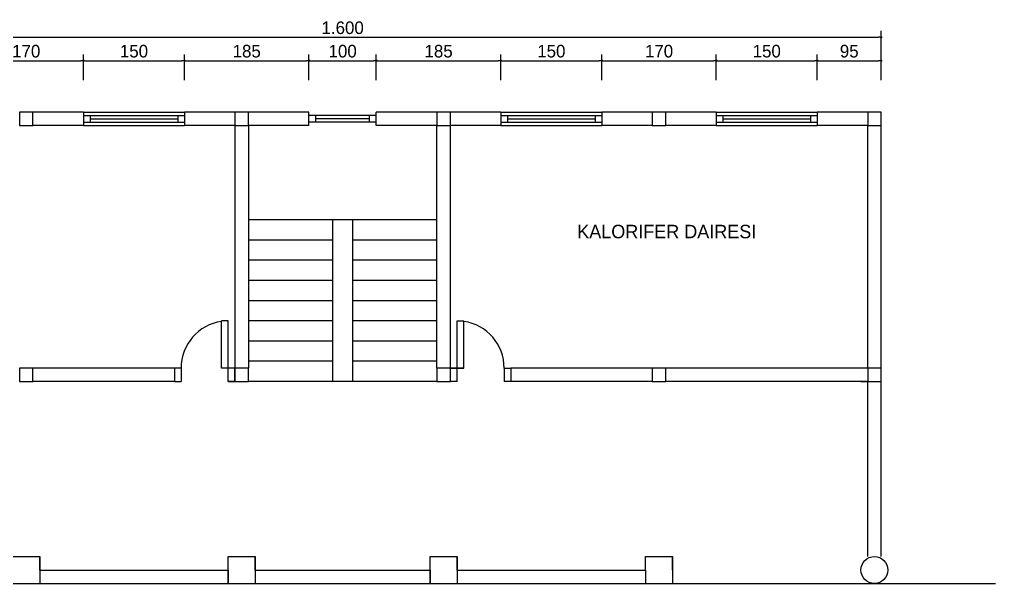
# Model space of a CAD drawing. Extents: x 9483 to 67306, y -5730 to 5191.
# Drawn here: x 18498 to 19948, y -5647 to -4809 of the extents above; entities that cross this region are included whole.
import ezdxf

# ---------------------------------------------------------------- set-up
doc = ezdxf.new("R2010")
doc.units = 0
doc.header["$MEASUREMENT"] = 0
doc.layers.get('0').update_dxf_attribs({"linetype": 'CONTINUOUS'})
doc.layers.get('DEFPOINTS').update_dxf_attribs({"linetype": 'CONTINUOUS'})
for name, color, linetype in [('duvar', 3, 'CONTINUOUS'), ('kolon', 1, 'CONTINUOUS'), ('Layer1', 4, 'CONTINUOUS'), ('yazı', 6, 'CONTINUOUS'), ('ölçü', 5, 'CONTINUOUS')]:
    doc.layers.add(name, color=color, linetype=linetype)
doc.dimstyles.get("Standard").update_dxf_attribs({"dimtxt": 0.18, "dimasz": 0.18, "dimexe": 0.18, "dimexo": 0.0625, "dimgap": 0.09, "dimtad": 0, "dimtih": 1, "dimtoh": 1, "dimdec": 4, "dimzin": 0, "dimdsep": 46, "dimtxsty": 'Standard', "dimcen": 0.09, "dimadec": 0, "dimazin": 0, "dimtfac": 1, "dimtdec": 4, "dimtofl": 0, "dimtmove": 0, "dimatfit": 3, "dimfxl": 1, "dimtolj": 1, "dimtzin": 0, "dimarcsym": 0})

# ---------------------------------------------------------------- blocks, each defined once
blk = doc.blocks.new('_DOT')
at = {"color": 0, "linetype": 'ByBlock'}
blk.add_line((-0.5, 0), (-1, 0), dxfattribs=at)
at = {"color": 0, "linetype": 'ByBlock', "const_width": 0.5}
blk.add_lwpolyline([(-0.25, 0, 1), (0.25, 0, 1)], format="xyb", close=True, dxfattribs=at)
blk = doc.blocks.new('*D59')
at = {"layer": 'DEFPOINTS', "color": 0}
for p in [(19777.9, -4835.6), (18177.9, -4903.8), (19777.9, -4903.8)]:
    blk.add_point(p, dxfattribs=at)
at = {"layer": 'ölçü', "color": 0, "lineweight": -2}
for p, q in [((19777.9, -4899.1), (19777.9, -4826.2)), ((18181.6, -4835.6), (19774.1, -4835.6))]:
    blk.add_line(p, q, dxfattribs=at)
at = {"layer": 'ölçü', "color": 0, "lineweight": -2, "xscale": 3.75, "yscale": 3.75, "zscale": 3.75, "rotation": 180}
blk.add_blockref('_DOT', (18177.9, -4835.6), dxfattribs=at)
at = {"layer": 'ölçü', "color": 0, "lineweight": -2, "xscale": 3.75, "yscale": 3.75, "zscale": 3.75}
blk.add_blockref('_DOT', (19777.9, -4835.6), dxfattribs=at)
at = {"layer": 'ölçü', "color": 0, "insert": (18977.9, -4821.5), "char_height": 18.75, "attachment_point": 5}
blk.add_mtext('\\A1;1.600', dxfattribs=at)
blk = doc.blocks.new('*D52')
at = {"layer": 'DEFPOINTS', "color": 0}
for p in [(18927.9, -4870.3), (18742.9, -4903.8), (18927.9, -4903.8)]:
    blk.add_point(p, dxfattribs=at)
at = {"layer": 'ölçü', "color": 0, "lineweight": -2}
for p, q in [((18746.6, -4870.3), (18924.1, -4870.3)), ((18927.9, -4899.1), (18927.9, -4860.9))]:
    blk.add_line(p, q, dxfattribs=at)
at = {"layer": 'ölçü', "color": 0, "lineweight": -2, "xscale": 3.75, "yscale": 3.75, "zscale": 3.75, "rotation": 180}
blk.add_blockref('_DOT', (18742.9, -4870.3), dxfattribs=at)
at = {"layer": 'ölçü', "color": 0, "lineweight": -2, "xscale": 3.75, "yscale": 3.75, "zscale": 3.75}
blk.add_blockref('_DOT', (18927.9, -4870.3), dxfattribs=at)
at = {"layer": 'ölçü', "color": 0, "insert": (18835.4, -4856.3), "char_height": 18.75, "attachment_point": 5}
blk.add_mtext('\\A1;185', dxfattribs=at)
blk = doc.blocks.new('*D51')
at = {"layer": 'DEFPOINTS', "color": 0}
for p in [(18742.9, -4870.3), (18592.9, -4903.8), (18742.9, -4903.8)]:
    blk.add_point(p, dxfattribs=at)
at = {"layer": 'ölçü', "color": 0, "lineweight": -2}
for p, q in [((18596.6, -4870.3), (18739.1, -4870.3)), ((18742.9, -4899.1), (18742.9, -4860.9))]:
    blk.add_line(p, q, dxfattribs=at)
at = {"layer": 'ölçü', "color": 0, "lineweight": -2, "xscale": 3.75, "yscale": 3.75, "zscale": 3.75, "rotation": 180}
blk.add_blockref('_DOT', (18592.9, -4870.3), dxfattribs=at)
at = {"layer": 'ölçü', "color": 0, "lineweight": -2, "xscale": 3.75, "yscale": 3.75, "zscale": 3.75}
blk.add_blockref('_DOT', (18742.9, -4870.3), dxfattribs=at)
at = {"layer": 'ölçü', "color": 0, "insert": (18667.9, -4856.3), "char_height": 18.75, "attachment_point": 5}
blk.add_mtext('\\A1;150', dxfattribs=at)
blk = doc.blocks.new('*D50')
at = {"layer": 'DEFPOINTS', "color": 0}
for p in [(18592.9, -4870.3), (18422.9, -4903.8), (18592.9, -4903.8)]:
    blk.add_point(p, dxfattribs=at)
at = {"layer": 'ölçü', "color": 0, "lineweight": -2}
for p, q in [((18426.6, -4870.3), (18589.1, -4870.3)), ((18592.9, -4899.1), (18592.9, -4860.9))]:
    blk.add_line(p, q, dxfattribs=at)
at = {"layer": 'ölçü', "color": 0, "lineweight": -2, "xscale": 3.75, "yscale": 3.75, "zscale": 3.75, "rotation": 180}
blk.add_blockref('_DOT', (18422.9, -4870.3), dxfattribs=at)
at = {"layer": 'ölçü', "color": 0, "lineweight": -2, "xscale": 3.75, "yscale": 3.75, "zscale": 3.75}
blk.add_blockref('_DOT', (18592.9, -4870.3), dxfattribs=at)
at = {"layer": 'ölçü', "color": 0, "insert": (18507.9, -4856.3), "char_height": 18.75, "attachment_point": 5}
blk.add_mtext('\\A1;170', dxfattribs=at)
blk = doc.blocks.new('*D58')
at = {"layer": 'DEFPOINTS', "color": 0}
for p in [(19777.9, -4870.3), (19682.9, -4903.8), (19777.9, -4903.8)]:
    blk.add_point(p, dxfattribs=at)
at = {"layer": 'ölçü', "color": 0, "lineweight": -2}
for p, q in [((19686.6, -4870.3), (19774.1, -4870.3)), ((19777.9, -4899.1), (19777.9, -4860.9))]:
    blk.add_line(p, q, dxfattribs=at)
at = {"layer": 'ölçü', "color": 0, "lineweight": -2, "xscale": 3.75, "yscale": 3.75, "zscale": 3.75, "rotation": 180}
blk.add_blockref('_DOT', (19682.9, -4870.3), dxfattribs=at)
at = {"layer": 'ölçü', "color": 0, "lineweight": -2, "xscale": 3.75, "yscale": 3.75, "zscale": 3.75}
blk.add_blockref('_DOT', (19777.9, -4870.3), dxfattribs=at)
at = {"layer": 'ölçü', "color": 0, "insert": (19730.4, -4856.3), "char_height": 18.75, "attachment_point": 5}
blk.add_mtext('\\A1;95', dxfattribs=at)
blk = doc.blocks.new('*D57')
at = {"layer": 'DEFPOINTS', "color": 0}
for p in [(19682.9, -4870.3), (19532.9, -4903.8), (19682.9, -4903.8)]:
    blk.add_point(p, dxfattribs=at)
at = {"layer": 'ölçü', "color": 0, "lineweight": -2}
for p, q in [((19536.6, -4870.3), (19679.1, -4870.3)), ((19682.9, -4899.1), (19682.9, -4860.9))]:
    blk.add_line(p, q, dxfattribs=at)
at = {"layer": 'ölçü', "color": 0, "lineweight": -2, "xscale": 3.75, "yscale": 3.75, "zscale": 3.75, "rotation": 180}
blk.add_blockref('_DOT', (19532.9, -4870.3), dxfattribs=at)
at = {"layer": 'ölçü', "color": 0, "lineweight": -2, "xscale": 3.75, "yscale": 3.75, "zscale": 3.75}
blk.add_blockref('_DOT', (19682.9, -4870.3), dxfattribs=at)
at = {"layer": 'ölçü', "color": 0, "insert": (19607.9, -4856.3), "char_height": 18.75, "attachment_point": 5}
blk.add_mtext('\\A1;150', dxfattribs=at)
blk = doc.blocks.new('*D56')
at = {"layer": 'DEFPOINTS', "color": 0}
for p in [(19532.9, -4870.3), (19362.9, -4903.8), (19532.9, -4903.8)]:
    blk.add_point(p, dxfattribs=at)
at = {"layer": 'ölçü', "color": 0, "lineweight": -2}
for p, q in [((19366.6, -4870.3), (19529.1, -4870.3)), ((19532.9, -4899.1), (19532.9, -4860.9))]:
    blk.add_line(p, q, dxfattribs=at)
at = {"layer": 'ölçü', "color": 0, "lineweight": -2, "xscale": 3.75, "yscale": 3.75, "zscale": 3.75, "rotation": 180}
blk.add_blockref('_DOT', (19362.9, -4870.3), dxfattribs=at)
at = {"layer": 'ölçü', "color": 0, "lineweight": -2, "xscale": 3.75, "yscale": 3.75, "zscale": 3.75}
blk.add_blockref('_DOT', (19532.9, -4870.3), dxfattribs=at)
at = {"layer": 'ölçü', "color": 0, "insert": (19447.9, -4856.3), "char_height": 18.75, "attachment_point": 5}
blk.add_mtext('\\A1;170', dxfattribs=at)
blk = doc.blocks.new('*D55')
at = {"layer": 'DEFPOINTS', "color": 0}
for p in [(19362.9, -4870.3), (19212.9, -4903.8), (19362.9, -4903.8)]:
    blk.add_point(p, dxfattribs=at)
at = {"layer": 'ölçü', "color": 0, "lineweight": -2}
for p, q in [((19216.6, -4870.3), (19359.1, -4870.3)), ((19362.9, -4899.1), (19362.9, -4860.9))]:
    blk.add_line(p, q, dxfattribs=at)
at = {"layer": 'ölçü', "color": 0, "lineweight": -2, "xscale": 3.75, "yscale": 3.75, "zscale": 3.75, "rotation": 180}
blk.add_blockref('_DOT', (19212.9, -4870.3), dxfattribs=at)
at = {"layer": 'ölçü', "color": 0, "lineweight": -2, "xscale": 3.75, "yscale": 3.75, "zscale": 3.75}
blk.add_blockref('_DOT', (19362.9, -4870.3), dxfattribs=at)
at = {"layer": 'ölçü', "color": 0, "insert": (19287.9, -4856.3), "char_height": 18.75, "attachment_point": 5}
blk.add_mtext('\\A1;150', dxfattribs=at)
blk = doc.blocks.new('*D54')
at = {"layer": 'DEFPOINTS', "color": 0}
for p in [(19212.9, -4870.3), (19027.9, -4903.8), (19212.9, -4903.8)]:
    blk.add_point(p, dxfattribs=at)
at = {"layer": 'ölçü', "color": 0, "lineweight": -2}
for p, q in [((19031.6, -4870.3), (19209.1, -4870.3)), ((19212.9, -4899.1), (19212.9, -4860.9))]:
    blk.add_line(p, q, dxfattribs=at)
at = {"layer": 'ölçü', "color": 0, "lineweight": -2, "xscale": 3.75, "yscale": 3.75, "zscale": 3.75, "rotation": 180}
blk.add_blockref('_DOT', (19027.9, -4870.3), dxfattribs=at)
at = {"layer": 'ölçü', "color": 0, "lineweight": -2, "xscale": 3.75, "yscale": 3.75, "zscale": 3.75}
blk.add_blockref('_DOT', (19212.9, -4870.3), dxfattribs=at)
at = {"layer": 'ölçü', "color": 0, "insert": (19120.4, -4856.3), "char_height": 18.75, "attachment_point": 5}
blk.add_mtext('\\A1;185', dxfattribs=at)
blk = doc.blocks.new('*D53')
at = {"layer": 'DEFPOINTS', "color": 0}
for p in [(19027.9, -4870.3), (18927.9, -4903.8), (19027.9, -4903.8)]:
    blk.add_point(p, dxfattribs=at)
at = {"layer": 'ölçü', "color": 0, "lineweight": -2}
for p, q in [((18931.6, -4870.3), (19024.1, -4870.3)), ((19027.9, -4899.1), (19027.9, -4860.9))]:
    blk.add_line(p, q, dxfattribs=at)
at = {"layer": 'ölçü', "color": 0, "lineweight": -2, "xscale": 3.75, "yscale": 3.75, "zscale": 3.75, "rotation": 180}
blk.add_blockref('_DOT', (18927.9, -4870.3), dxfattribs=at)
at = {"layer": 'ölçü', "color": 0, "lineweight": -2, "xscale": 3.75, "yscale": 3.75, "zscale": 3.75}
blk.add_blockref('_DOT', (19027.9, -4870.3), dxfattribs=at)
at = {"layer": 'ölçü', "color": 0, "insert": (18977.9, -4856.3), "char_height": 18.75, "attachment_point": 5}
blk.add_mtext('\\A1;100', dxfattribs=at)

msp = doc.modelspace()

# ---------------------------------------------------------------- linework, layer by layer
for p, q in [((18537.8742, -5326.80341), (18517.8742, -5326.80341)), ((18817.8742, -5346.80341), (18817.8742, -5326.80341)), ((19137.8742, -5346.80341), (19137.8742, -5326.80341)), ((19437.8742, -5326.80341), (19417.8742, -5326.80341)), ((19757.8742, -5326.80341), (19737.8742, -5326.80341)), ((19757.8742, -5326.80341), (19737.8742, -5326.80341)), ((18527.8742, -5346.80341), (18517.8742, -5346.80341)), ((19117.8742, -5346.80341), (19107.8742, -5346.80341)), ((19437.8742, -5346.80341), (19427.8742, -5346.80341)), ((19757.8742, -5346.80341), (19747.8742, -5346.80341)), ((19747.8742, -5346.80341), (19757.8742, -5346.80341))]:
    msp.add_line(p, q)
at = {"layer": 'DEFPOINTS', "color": 0, "linetype": 'ByBlock'}
for p in [(18517.8742, -4966.80341), (18837.8742, -4966.80341), (19137.8742, -4966.80341), (19457.8742, -4966.80341), (19777.8742, -4966.80341), (18517.8742, -5346.80341), (18837.8742, -5346.80341), (19137.8742, -5346.80341), (19457.8742, -5346.80341), (19777.8742, -5346.80341)]:
    msp.add_point(p, dxfattribs=at)
at = {"layer": 'duvar'}
for p, q in [((18592.8742, -4946.80341), (18517.8742, -4946.80341)), ((18817.8742, -4946.80341), (18742.8742, -4946.80341)), ((18927.8742, -4946.80341), (18837.8742, -4946.80341)), ((19117.8742, -4946.80341), (19027.8742, -4946.80341)), ((19212.8742, -4946.80341), (19137.8742, -4946.80341)), ((19437.8742, -4946.80341), (19362.8742, -4946.80341)), ((19532.8742, -4946.80341), (19457.8742, -4946.80341)), ((19757.8742, -4946.80341), (19682.8742, -4946.80341)), ((18592.8742, -4966.80341), (18517.8742, -4966.80341)), ((18817.8742, -4966.80341), (18742.8742, -4966.80341)), ((18817.8742, -4966.80341), (18817.8742, -5326.80341)), ((18837.8742, -4966.80341), (18837.8742, -5326.80341)), ((18927.8742, -4966.80341), (18837.8742, -4966.80341)), ((19117.8742, -4966.80341), (19027.8742, -4966.80341)), ((19117.8742, -5326.80341), (19117.8742, -4966.80341)), ((19137.8742, -5326.80341), (19137.8742, -4966.80341)), ((19212.8742, -4966.80341), (19137.8742, -4966.80341)), ((19437.8742, -4966.80341), (19362.8742, -4966.80341)), ((19532.8742, -4966.80341), (19457.8742, -4966.80341)), ((19757.8742, -4966.80341), (19682.8742, -4966.80341)), ((19757.8742, -5326.80341), (19757.8742, -4966.80341)), ((19777.8742, -5326.80341), (19777.8742, -4966.80341)), ((18727.8742, -5326.80341), (18517.8742, -5326.80341)), ((19437.8742, -5326.80341), (19227.8742, -5326.80341)), ((19757.8742, -5326.80341), (19457.8742, -5326.80341)), ((18727.8742, -5346.80341), (18517.8742, -5346.80341)), ((19437.8742, -5346.80341), (19227.8742, -5346.80341)), ((19757.8742, -5346.80341), (19457.8742, -5346.80341)), ((19757.8742, -5606.80341), (19757.8742, -5346.80341)), ((19777.8742, -5606.80341), (19777.8742, -5346.80341)), ((18527.8742, -5626.80341), (18807.8742, -5626.80341)), ((18847.8742, -5626.80341), (19107.8742, -5626.80341)), ((19147.8742, -5626.80341), (19427.8742, -5626.80341)), ((18192.36584, -5646.80341), (19947.68401, -5646.80341)), ((18527.8742, -5646.80341), (18807.8742, -5646.80341)), ((18527.8742, -5646.80341), (18807.8742, -5646.80341)), ((18527.8742, -5646.80341), (18810.55369, -5646.80341)), ((18847.8742, -5646.80341), (19107.8742, -5646.80341)), ((18847.8742, -5646.80341), (19107.8742, -5646.80341)), ((18847.8742, -5646.80341), (19107.8742, -5646.80341)), ((19147.8742, -5646.80341), (19427.8742, -5646.80341)), ((19147.8742, -5646.80341), (19427.8742, -5646.80341))]:
    msp.add_line(p, q, dxfattribs=at)
at = {"layer": 'kolon', "color": 1}
for p, q in [((18497.8742, -4946.80341), (18497.8742, -4966.80341)), ((18517.8742, -4946.80341), (18497.8742, -4946.80341)), ((18517.8742, -4966.80341), (18517.8742, -4946.80341)), ((18837.8742, -4946.80341), (18817.8742, -4946.80341)), ((18817.8742, -4946.80341), (18817.8742, -4966.80341)), ((18837.8742, -4966.80341), (18837.8742, -4946.80341)), ((19117.8742, -4946.80341), (19117.8742, -4966.80341)), ((19137.8742, -4946.80341), (19117.8742, -4946.80341)), ((19137.8742, -4966.80341), (19137.8742, -4946.80341)), ((19437.8742, -4946.80341), (19437.8742, -4966.80341)), ((19457.8742, -4946.80341), (19437.8742, -4946.80341)), ((19457.8742, -4966.80341), (19457.8742, -4946.80341)), ((19777.8742, -4946.80341), (19757.8742, -4946.80341)), ((19757.8742, -4946.80341), (19757.8742, -4966.80341)), ((19777.8742, -4966.80341), (19777.8742, -4946.80341)), ((18497.8742, -4966.80341), (18517.8742, -4966.80341)), ((18817.8742, -4966.80341), (18837.8742, -4966.80341)), ((19117.8742, -4966.80341), (19137.8742, -4966.80341)), ((19437.8742, -4966.80341), (19457.8742, -4966.80341)), ((19757.8742, -4966.80341), (19777.8742, -4966.80341)), ((18497.8742, -5326.80341), (18497.8742, -5346.80341)), ((18517.8742, -5326.80341), (18497.8742, -5326.80341)), ((18517.8742, -5346.80341), (18517.8742, -5326.80341)), ((18817.8742, -5326.80341), (18817.8742, -5346.80341)), ((18837.8742, -5326.80341), (18817.8742, -5326.80341)), ((18837.8742, -5346.80341), (18837.8742, -5326.80341)), ((19137.8742, -5326.80341), (19117.8742, -5326.80341)), ((19117.8742, -5326.80341), (19117.8742, -5346.80341)), ((19137.8742, -5346.80341), (19137.8742, -5326.80341)), ((19437.8742, -5326.80341), (19437.8742, -5346.80341)), ((19457.8742, -5326.80341), (19437.8742, -5326.80341)), ((19457.8742, -5346.80341), (19457.8742, -5326.80341)), ((19757.8742, -5326.80341), (19757.8742, -5346.80341)), ((19777.8742, -5326.80341), (19757.8742, -5326.80341)), ((19777.8742, -5346.80341), (19777.8742, -5326.80341)), ((18497.8742, -5346.80341), (18517.8742, -5346.80341)), ((18817.8742, -5346.80341), (18837.8742, -5346.80341)), ((19117.8742, -5346.80341), (19137.8742, -5346.80341)), ((19437.8742, -5346.80341), (19457.8742, -5346.80341)), ((19757.8742, -5346.80341), (19777.8742, -5346.80341)), ((18487.8742, -5646.80341), (18527.8742, -5646.80341)), ((18807.8742, -5646.80341), (18847.8742, -5646.80341)), ((19107.8742, -5646.80341), (19147.8742, -5646.80341)), ((19427.8742, -5646.80341), (19465.19471, -5646.80341))]:
    msp.add_line(p, q, dxfattribs=at)
at = {"layer": 'kolon'}
for p, q in [((18487.8742, -5606.80341), (18527.8742, -5606.80341)), ((18527.8742, -5626.80341), (18527.8742, -5606.80341)), ((18527.8742, -5606.80341), (18527.8742, -5646.80341)), ((18807.8742, -5606.80341), (18847.8742, -5606.80341)), ((18807.8742, -5646.80341), (18807.8742, -5606.80341)), ((18847.8742, -5606.80341), (18847.8742, -5646.80341)), ((18847.8742, -5626.80341), (18847.8742, -5606.80341)), ((19107.8742, -5606.80341), (19147.8742, -5606.80341)), ((19107.8742, -5646.80341), (19107.8742, -5606.80341)), ((19147.8742, -5626.80341), (19147.8742, -5606.80341)), ((19147.8742, -5606.80341), (19147.8742, -5646.80341)), ((19427.8742, -5606.80341), (19467.8742, -5606.80341)), ((19427.8742, -5626.80341), (19427.8742, -5606.80341)), ((19467.8742, -5626.80341), (19467.8742, -5606.80341)), ((19467.8742, -5606.80341), (19467.8742, -5646.80341)), ((18807.8742, -5626.80341), (18807.8742, -5646.80341)), ((19107.8742, -5626.80341), (19107.8742, -5646.80341)), ((19427.8742, -5626.80341), (19427.8742, -5646.80341)), ((19465.19471, -5646.80341), (19767.8742, -5646.80341))]:
    msp.add_line(p, q, dxfattribs=at)
msp.add_circle((19767.8742, -5626.80341), 20, dxfattribs=at)
at = {"layer": 'Layer1'}
for p, q in [((18592.8742, -4946.80341), (18592.8742, -4966.80341)), ((18592.8742, -4946.80341), (18592.8742, -4966.80341)), ((18592.8742, -4946.80341), (18742.8742, -4946.80341)), ((18592.8742, -4951.80341), (18742.8742, -4951.80341)), ((18602.8742, -4951.80341), (18602.8742, -4961.80341)), ((18602.8742, -4956.80341), (18732.8742, -4956.80341)), ((18732.8742, -4951.80341), (18732.8742, -4961.80341)), ((18742.8742, -4946.80341), (18742.8742, -4966.80341)), ((18742.8742, -4946.80341), (18742.8742, -4966.80341)), ((18927.8742, -4966.80341), (18927.8742, -4946.80341)), ((19027.8742, -4951.80341), (18927.8742, -4951.80341)), ((18937.8742, -4961.80341), (18937.8742, -4951.80341)), ((19017.8742, -4956.80341), (18937.8742, -4956.80341)), ((19017.8742, -4961.80341), (19017.8742, -4951.80341)), ((19027.8742, -4966.80341), (19027.8742, -4946.80341)), ((19212.8742, -4946.80341), (19212.8742, -4966.80341)), ((19212.8742, -4946.80341), (19212.8742, -4966.80341)), ((19212.8742, -4946.80341), (19362.8742, -4946.80341)), ((19212.8742, -4951.80341), (19362.8742, -4951.80341)), ((19222.8742, -4951.80341), (19222.8742, -4961.80341)), ((19222.8742, -4956.80341), (19352.8742, -4956.80341)), ((19352.8742, -4951.80341), (19352.8742, -4961.80341)), ((19362.8742, -4946.80341), (19362.8742, -4966.80341)), ((19362.8742, -4946.80341), (19362.8742, -4966.80341)), ((19532.8742, -4946.80341), (19532.8742, -4966.80341)), ((19532.8742, -4946.80341), (19532.8742, -4966.80341)), ((19532.8742, -4946.80341), (19682.8742, -4946.80341)), ((19532.8742, -4951.80341), (19682.8742, -4951.80341)), ((19542.8742, -4951.80341), (19542.8742, -4961.80341)), ((19542.8742, -4956.80341), (19672.8742, -4956.80341)), ((19672.8742, -4951.80341), (19672.8742, -4961.80341)), ((19682.8742, -4946.80341), (19682.8742, -4966.80341)), ((19682.8742, -4946.80341), (19682.8742, -4966.80341)), ((18592.8742, -4961.80341), (18742.8742, -4961.80341)), ((18592.8742, -4966.80341), (18742.8742, -4966.80341)), ((19027.8742, -4961.80341), (18927.8742, -4961.80341)), ((19212.8742, -4961.80341), (19362.8742, -4961.80341)), ((19212.8742, -4966.80341), (19362.8742, -4966.80341)), ((19532.8742, -4961.80341), (19682.8742, -4961.80341)), ((19532.8742, -4966.80341), (19682.8742, -4966.80341)), ((19117.8742, -5106.80341), (18837.8742, -5106.80341)), ((18962.8742, -5106.80341), (18962.8742, -5346.80341)), ((18992.8742, -5346.80341), (18992.8742, -5106.80341)), ((18962.8742, -5136.80341), (18837.8742, -5136.80341)), ((19117.8742, -5136.80341), (18992.8742, -5136.80341)), ((18962.8742, -5166.80341), (18837.8742, -5166.80341)), ((19117.8742, -5166.80341), (18992.8742, -5166.80341)), ((18962.8742, -5196.80341), (18837.8742, -5196.80341)), ((19117.8742, -5196.80341), (18992.8742, -5196.80341)), ((18962.8742, -5226.80341), (18837.8742, -5226.80341)), ((19117.8742, -5226.80341), (18992.8742, -5226.80341)), ((18807.8742, -5256.80341), (18797.8742, -5256.80341)), ((18797.8742, -5326.80341), (18797.8742, -5256.80341)), ((18807.8742, -5346.80341), (18807.8742, -5256.80341)), ((18962.8742, -5256.80341), (18837.8742, -5256.80341)), ((19117.8742, -5256.80341), (18992.8742, -5256.80341)), ((19147.8742, -5256.80341), (19157.8742, -5256.80341)), ((19147.8742, -5346.80341), (19147.8742, -5256.80341)), ((19157.8742, -5326.80341), (19157.8742, -5256.80341)), ((18962.8742, -5286.80341), (18837.8742, -5286.80341)), ((19117.8742, -5286.80341), (18992.8742, -5286.80341)), ((18962.8742, -5316.80341), (18837.8742, -5316.80341)), ((19117.8742, -5316.80341), (18992.8742, -5316.80341)), ((18727.8742, -5326.80341), (18727.8742, -5346.80341)), ((18737.8742, -5326.80341), (18727.8742, -5326.80341)), ((18727.8742, -5326.80341), (18727.8742, -5346.80341)), ((18737.8742, -5326.80341), (18737.8742, -5346.80341)), ((18817.8742, -5326.80341), (18797.8742, -5326.80341)), ((18817.8742, -5326.80341), (18797.8742, -5326.80341)), ((19157.8742, -5326.80341), (19137.8742, -5326.80341)), ((19137.8742, -5326.80341), (19157.8742, -5326.80341)), ((19217.8742, -5326.80341), (19227.8742, -5326.80341)), ((19217.8742, -5326.80341), (19217.8742, -5346.80341)), ((19227.8742, -5326.80341), (19227.8742, -5346.80341)), ((19227.8742, -5326.80341), (19227.8742, -5346.80341)), ((18727.8742, -5346.80341), (18737.8742, -5346.80341)), ((18817.8742, -5346.80341), (18807.8742, -5346.80341)), ((18807.8742, -5346.80341), (18817.8742, -5346.80341)), ((19117.8742, -5346.80341), (18837.8742, -5346.80341)), ((19147.8742, -5346.80341), (19137.8742, -5346.80341)), ((19147.8742, -5346.80341), (19137.8742, -5346.80341)), ((19227.8742, -5346.80341), (19217.8742, -5346.80341))]:
    msp.add_line(p, q, dxfattribs=at)
for centre, start, end in [((18807.8742, -5326.80341), 98.2132107, 180), ((19147.8742, -5326.80341), 0, 81.7867893)]:
    msp.add_arc(centre, 70, start, end, dxfattribs=at)

# ---------------------------------------------------------------- texts
at = {"layer": 'yazı'}
msp.add_text('KALORIFER DAIRESI', height=20, dxfattribs=at).set_placement((19326.36427, -5134.07476))

# ---------------------------------------------------------------- dimensions: what is measured, and where the dimension line sits
at = {"layer": 'ölçü'}
for base, p1, p2, picture, middle in [((19777.8742, -4835.55741), (18177.8742, -4903.83172), (19777.8742, -4903.83172), '*D59', (18977.8742, -4821.49491)), ((18592.8742, -4870.32391), (18422.8742, -4903.83172), (18592.8742, -4903.83172), '*D50', (18507.8742, -4856.26141)), ((18742.8742, -4870.32391), (18592.8742, -4903.83172), (18742.8742, -4903.83172), '*D51', (18667.8742, -4856.26141)), ((18927.8742, -4870.32391), (18742.8742, -4903.83172), (18927.8742, -4903.83172), '*D52', (18835.3742, -4856.26141)), ((19027.8742, -4870.32391), (18927.8742, -4903.83172), (19027.8742, -4903.83172), '*D53', (18977.8742, -4856.26141)), ((19212.8742, -4870.32391), (19027.8742, -4903.83172), (19212.8742, -4903.83172), '*D54', (19120.3742, -4856.26141)), ((19362.8742, -4870.32391), (19212.8742, -4903.83172), (19362.8742, -4903.83172), '*D55', (19287.8742, -4856.26141)), ((19532.8742, -4870.32391), (19362.8742, -4903.83172), (19532.8742, -4903.83172), '*D56', (19447.8742, -4856.26141)), ((19682.8742, -4870.32391), (19532.8742, -4903.83172), (19682.8742, -4903.83172), '*D57', (19607.8742, -4856.26141)), ((19777.8742, -4870.32391), (19682.8742, -4903.83172), (19777.8742, -4903.83172), '*D58', (19730.3742, -4856.26141))]:
    dim = msp.add_linear_dim(base=base, p1=p1, p2=p2, dimstyle='Standard', override={"dimscale": 7.5, "dimtxt": 2.5, "dimasz": 0.5, "dimexe": 1.25, "dimexo": 0.625, "dimgap": 0.625, "dimtad": 1, "dimtih": 0, "dimtoh": 0, "dimzin": 8, "dimlunit": 6, "dimblk1": 'DOT', "dimblk2": 'DOT', "dimsah": 1, "dimcen": 0.5, "dimse1": 1, "dimtofl": 1, "dimtmove": 1}, dxfattribs=at)
    dim.commit()
    dim.dimension.update_dxf_attribs({"geometry": picture, "text_midpoint": middle})

doc.saveas('drawing.dxf')
